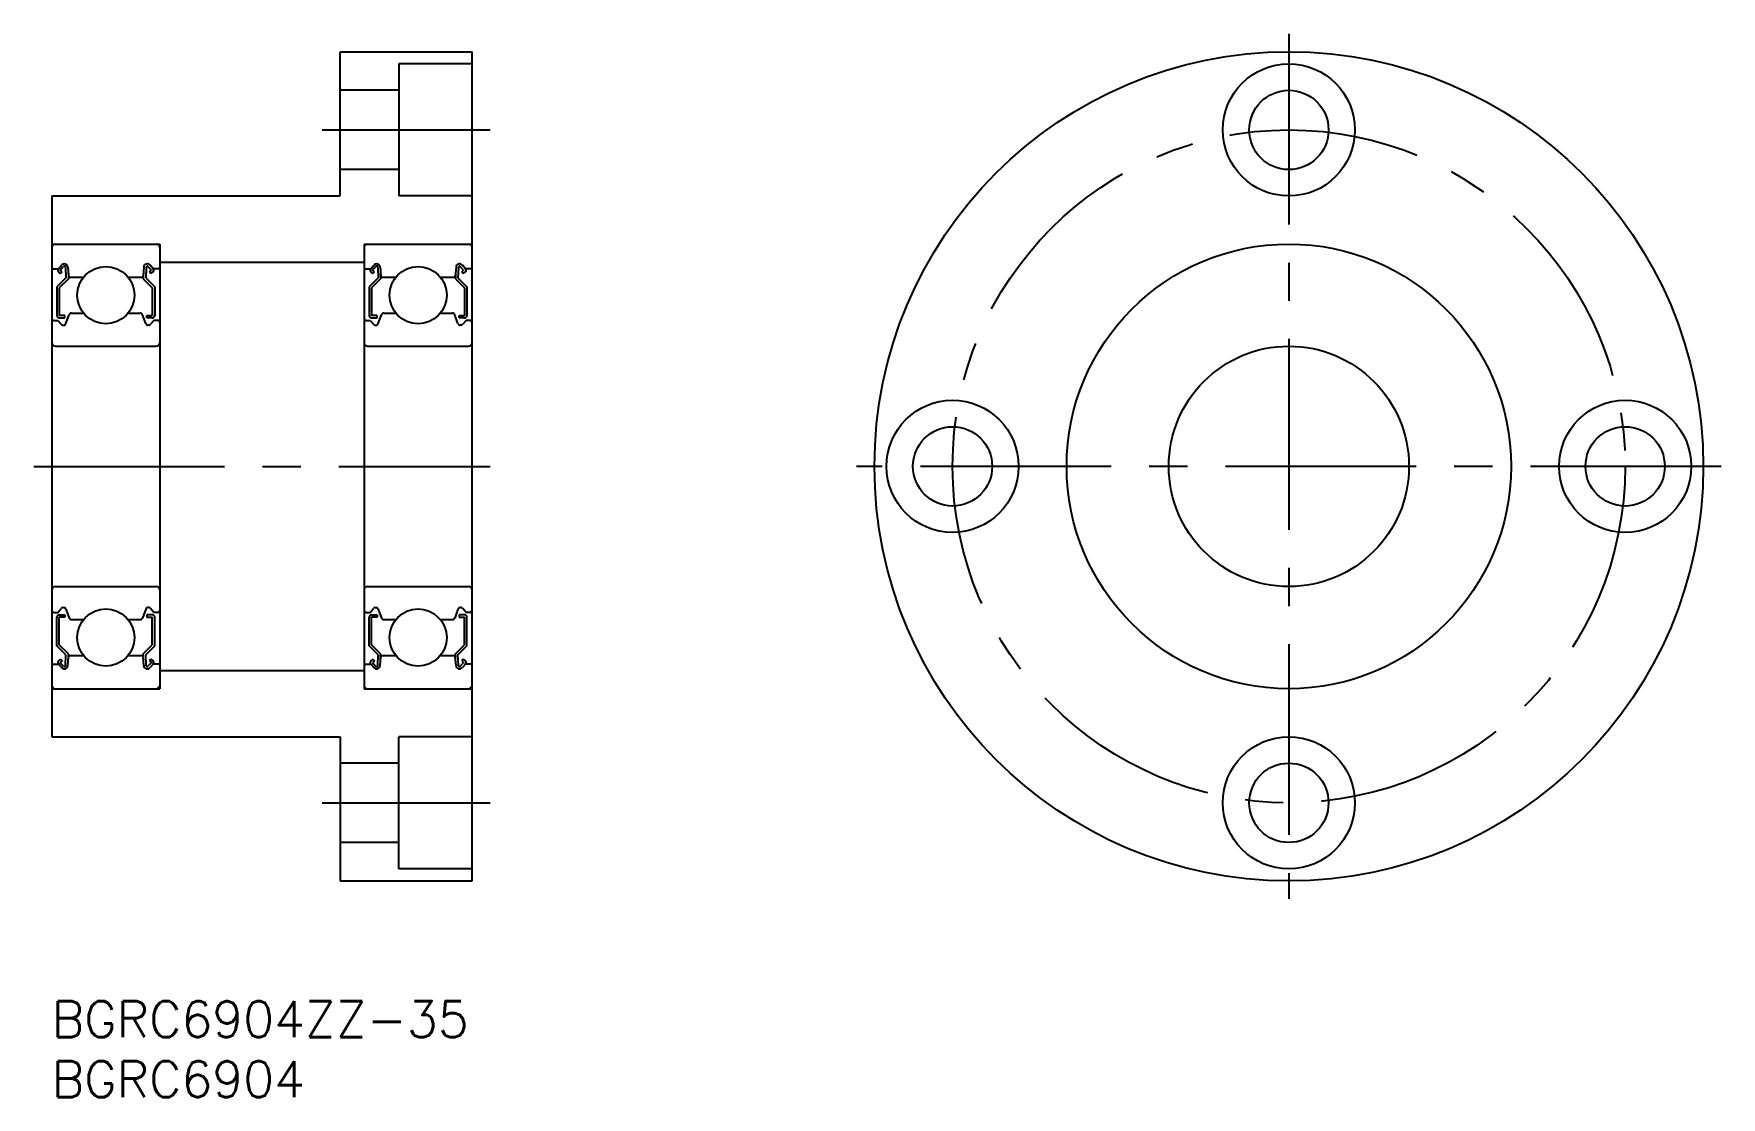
# Model space of a CAD drawing. Extents: x -2 to 139, y -8 to 80.
import ezdxf

# ---------------------------------------------------------------- set-up
doc = ezdxf.new("R2010")
doc.units = 0
doc.header["$LTSCALE"] = 0.5
doc.linetypes.add('CENTER', pattern=[50.8, 31.75, -6.35, 6.35, -6.35])
for name, color, linetype in [('MSM_CENTER', 1, 'CENTER'), ('MSM_CONTINUOUS', 7, 'CONTINUOUS'), ('MSM_PART_NUMBER', 7, 'CONTINUOUS')]:
    doc.layers.add(name, color=color, linetype=linetype)
doc.styles.get("Standard").update_dxf_attribs({"font": 'txt.shx', "height": 3, "bigfont": 'bigfont.shx'})

# ---------------------------------------------------------------- blocks, each defined once
blk = doc.blocks.new('*U2')
at = {"layer": 'MSM_PART_NUMBER'}
blk.add_text('BGRC6904ZZ-35', height=3, dxfattribs=at).set_placement((0, -3))
blk = doc.blocks.new('*U3')
at = {"layer": 'MSM_PART_NUMBER'}
blk.add_text('BGRC6904', height=3, dxfattribs=at).set_placement((0, -8))

msp = doc.modelspace()

# ---------------------------------------------------------------- linework, layer by layer
at = {"layer": 'MSM_CENTER'}
for p, q in [((103, 80.5), (103, 8.5)), ((22.5, 72.5), (36.5, 72.5)), ((-1.5, 44.5), (36.5, 44.5)), ((139, 44.5), (67, 44.5)), ((22.5, 16.5), (36.5, 16.5))]:
    msp.add_line(p, q, dxfattribs=at)
msp.add_circle((103, 44.5), 28, dxfattribs=at)
at = {"layer": 'MSM_CONTINUOUS'}
for p, q in [((24, 67), (24, 79)), ((24, 79), (35, 79)), ((35, 10), (35, 79)), ((35, 78), (28.9, 78)), ((28.9, 78), (28.9, 67)), ((28.9, 75.8), (24, 75.8)), ((28.9, 69.2), (24, 69.2)), ((0, 67), (0, 22)), ((0, 67), (24, 67)), ((35, 67), (28.9, 67)), ((0, 63), (9, 63)), ((9, 63), (9, 26)), ((26, 63), (26, 26)), ((26, 63), (35, 63)), ((0.1, 60.95), (0.56, 60.95)), ((0.56, 60.95), (0.81, 61.25)), ((0.74, 60.54), (0.58, 60.67)), ((0.71, 60.82), (0.96, 61.12)), ((0.87, 60.69), (0.71, 60.82)), ((0.74, 60.54), (0.87, 60.69)), ((1.14, 61.06), (1.18, 60.18)), ((1.34, 61.08), (1.4, 60.34)), ((1.38, 60.57), (1.38, 60.1)), ((7.66, 61.07), (7.6, 60.34)), ((7.62, 60.57), (7.62, 60.1)), ((7.86, 61.06), (7.82, 60.18)), ((8.29, 60.82), (8.04, 61.11)), ((8.13, 60.69), (8.29, 60.82)), ((8.26, 60.54), (8.13, 60.69)), ((8.44, 60.95), (8.19, 61.24)), ((8.26, 60.54), (8.41, 60.67)), ((8.9, 60.95), (8.44, 60.95)), ((9, 61.5), (26, 61.5)), ((26.1, 60.95), (26.56, 60.95)), ((26.56, 60.95), (26.81, 61.25)), ((26.74, 60.54), (26.58, 60.67)), ((26.71, 60.82), (26.96, 61.12)), ((26.87, 60.69), (26.71, 60.82)), ((26.74, 60.54), (26.87, 60.69)), ((27.14, 61.06), (27.18, 60.18)), ((27.34, 61.08), (27.4, 60.34)), ((27.38, 60.57), (27.38, 60.1)), ((33.66, 61.07), (33.6, 60.34)), ((33.62, 60.57), (33.62, 60.1)), ((33.86, 61.06), (33.82, 60.18)), ((34.29, 60.82), (34.04, 61.11)), ((34.13, 60.69), (34.29, 60.82)), ((34.26, 60.54), (34.13, 60.69)), ((34.44, 60.95), (34.19, 61.24)), ((34.26, 60.54), (34.41, 60.67)), ((34.9, 60.95), (34.44, 60.95)), ((1.18, 60.18), (0.43, 59.43)), ((0.43, 59.43), (0.43, 57.05)), ((1.38, 60.1), (0.63, 59.35)), ((0.63, 59.35), (0.63, 57.05)), ((1.5, 60.25), (2.65, 60.25)), ((6.35, 60.25), (7.5, 60.25)), ((7.62, 60.1), (8.37, 59.35)), ((7.82, 60.18), (8.57, 59.43)), ((8.37, 59.35), (8.37, 57.05)), ((8.57, 59.43), (8.57, 57.05)), ((27.18, 60.18), (26.43, 59.43)), ((26.43, 59.43), (26.43, 57.05)), ((27.38, 60.1), (26.63, 59.35)), ((26.63, 59.35), (26.63, 57.05)), ((27.5, 60.25), (28.65, 60.25)), ((32.35, 60.25), (33.5, 60.25)), ((33.62, 60.1), (34.37, 59.35)), ((33.82, 60.18), (34.57, 59.43)), ((34.37, 59.35), (34.37, 57.05)), ((34.57, 59.43), (34.57, 57.05)), ((0.2, 56.65), (0.5, 56.65)), ((0.5, 56.65), (0.78, 56.32)), ((1.08, 57.05), (0.63, 57.05)), ((0.63, 56.85), (1.08, 56.85)), ((0.93, 56.25), (0.99, 56.25)), ((1.08, 56.85), (1.08, 57.05)), ((1.18, 56.38), (1.45, 57.12)), ((1.64, 57.25), (2.65, 57.25)), ((6.35, 57.25), (7.36, 57.25)), ((7.82, 56.38), (7.55, 57.12)), ((7.92, 57.05), (8.37, 57.05)), ((7.92, 56.85), (7.92, 57.05)), ((8.37, 56.85), (7.92, 56.85)), ((8.07, 56.25), (8.01, 56.25)), ((8.5, 56.65), (8.22, 56.32)), ((8.8, 56.65), (8.5, 56.65)), ((26.2, 56.65), (26.5, 56.65)), ((26.5, 56.65), (26.78, 56.32)), ((27.08, 57.05), (26.63, 57.05)), ((26.63, 56.85), (27.08, 56.85)), ((26.93, 56.25), (26.99, 56.25)), ((27.08, 56.85), (27.08, 57.05)), ((27.18, 56.38), (27.45, 57.12)), ((27.64, 57.25), (28.65, 57.25)), ((32.35, 57.25), (33.36, 57.25)), ((33.82, 56.38), (33.55, 57.12)), ((33.92, 57.05), (34.37, 57.05)), ((33.92, 56.85), (33.92, 57.05)), ((34.37, 56.85), (33.92, 56.85)), ((34.07, 56.25), (34.01, 56.25)), ((34.5, 56.65), (34.22, 56.32)), ((34.8, 56.65), (34.5, 56.65)), ((0.3, 54.5), (8.7, 54.5)), ((26.3, 54.5), (34.7, 54.5)), ((0.3, 34.5), (8.7, 34.5)), ((26.3, 34.5), (34.7, 34.5)), ((0.2, 32.35), (0.5, 32.35)), ((0.5, 32.35), (0.78, 32.68)), ((0.93, 32.75), (0.99, 32.75)), ((1.18, 32.62), (1.45, 31.88)), ((7.82, 32.62), (7.55, 31.88)), ((8.07, 32.75), (8.01, 32.75)), ((8.5, 32.35), (8.22, 32.68)), ((8.8, 32.35), (8.5, 32.35)), ((26.2, 32.35), (26.5, 32.35)), ((26.5, 32.35), (26.78, 32.68)), ((26.93, 32.75), (26.99, 32.75)), ((27.18, 32.62), (27.45, 31.88)), ((33.82, 32.62), (33.55, 31.88)), ((34.07, 32.75), (34.01, 32.75)), ((34.5, 32.35), (34.22, 32.68)), ((34.8, 32.35), (34.5, 32.35)), ((0.43, 29.57), (0.43, 31.95)), ((0.63, 32.15), (1.08, 32.15)), ((0.63, 29.65), (0.63, 31.95)), ((1.08, 31.95), (0.63, 31.95)), ((1.08, 32.15), (1.08, 31.95)), ((1.64, 31.75), (2.65, 31.75)), ((1.89, 31.75), (1.89, 31.75)), ((2.14, 31.75), (2.14, 31.75)), ((6.35, 31.75), (7.36, 31.75)), ((8.37, 32.15), (7.92, 32.15)), ((7.92, 32.15), (7.92, 31.95)), ((7.92, 31.95), (8.37, 31.95)), ((8.37, 29.65), (8.37, 31.95)), ((8.57, 29.57), (8.57, 31.95)), ((26.43, 29.57), (26.43, 31.95)), ((26.63, 32.15), (27.08, 32.15)), ((26.63, 29.65), (26.63, 31.95)), ((27.08, 31.95), (26.63, 31.95)), ((27.08, 32.15), (27.08, 31.95)), ((27.64, 31.75), (28.65, 31.75)), ((27.89, 31.75), (27.89, 31.75)), ((28.14, 31.75), (28.14, 31.75)), ((32.35, 31.75), (33.36, 31.75)), ((34.37, 32.15), (33.92, 32.15)), ((33.92, 32.15), (33.92, 31.95)), ((33.92, 31.95), (34.37, 31.95)), ((34.37, 29.65), (34.37, 31.95)), ((34.57, 29.57), (34.57, 31.95)), ((1.18, 28.82), (0.43, 29.57)), ((1.38, 28.9), (0.63, 29.65)), ((7.62, 28.9), (8.37, 29.65)), ((7.82, 28.82), (8.57, 29.57)), ((27.18, 28.82), (26.43, 29.57)), ((27.38, 28.9), (26.63, 29.65)), ((33.62, 28.9), (34.37, 29.65)), ((33.82, 28.82), (34.57, 29.57)), ((0.74, 28.46), (0.58, 28.33)), ((0.87, 28.31), (0.71, 28.18)), ((0.71, 28.18), (0.96, 27.88)), ((0.74, 28.46), (0.87, 28.31)), ((1.14, 27.94), (1.18, 28.82)), ((1.34, 27.92), (1.4, 28.66)), ((1.38, 28.43), (1.38, 28.9)), ((1.5, 28.75), (2.65, 28.75)), ((6.35, 28.75), (7.5, 28.75)), ((7.66, 27.93), (7.6, 28.66)), ((7.62, 28.43), (7.62, 28.9)), ((7.86, 27.94), (7.82, 28.82)), ((8.29, 28.18), (8.04, 27.89)), ((8.26, 28.46), (8.13, 28.31)), ((8.13, 28.31), (8.29, 28.18)), ((8.26, 28.46), (8.41, 28.33)), ((26.74, 28.46), (26.58, 28.33)), ((26.87, 28.31), (26.71, 28.18)), ((26.71, 28.18), (26.96, 27.88)), ((26.74, 28.46), (26.87, 28.31)), ((27.14, 27.94), (27.18, 28.82)), ((27.34, 27.92), (27.4, 28.66)), ((27.38, 28.43), (27.38, 28.9)), ((27.5, 28.75), (28.65, 28.75)), ((32.35, 28.75), (33.5, 28.75)), ((33.66, 27.93), (33.6, 28.66)), ((33.62, 28.43), (33.62, 28.9)), ((33.86, 27.94), (33.82, 28.82)), ((34.29, 28.18), (34.04, 27.89)), ((34.26, 28.46), (34.13, 28.31)), ((34.13, 28.31), (34.29, 28.18)), ((34.26, 28.46), (34.41, 28.33)), ((0.1, 28.05), (0.56, 28.05)), ((0.56, 28.05), (0.81, 27.75)), ((8.44, 28.05), (8.19, 27.76)), ((8.9, 28.05), (8.44, 28.05)), ((9, 27.5), (26, 27.5)), ((26.1, 28.05), (26.56, 28.05)), ((26.56, 28.05), (26.81, 27.75)), ((34.44, 28.05), (34.19, 27.76)), ((34.9, 28.05), (34.44, 28.05)), ((0, 26), (9, 26)), ((26, 26), (35, 26)), ((0, 22), (24, 22)), ((24, 22), (24, 10)), ((35, 22), (28.9, 22)), ((28.9, 11), (28.9, 22)), ((28.9, 19.8), (24, 19.8)), ((28.9, 13.2), (24, 13.2)), ((24, 10), (35, 10)), ((35, 11), (28.9, 11))]:
    msp.add_line(p, q, dxfattribs=at)
for centre, radius in [((103, 44.5), 34.5), ((103, 72.5), 5.5), ((103, 72.5), 3.3), ((103, 44.5), 18.5), ((4.5, 58.75), 2.38), ((30.5, 58.75), 2.38), ((103, 44.5), 10), ((75, 44.5), 5.5), ((131, 44.5), 5.5), ((75, 44.5), 3.3), ((131, 44.5), 3.3), ((4.5, 30.25), 2.38), ((30.5, 30.25), 2.38), ((103, 16.5), 5.5), ((103, 16.5), 3.3)]:
    msp.add_circle(centre, radius, dxfattribs=at)
for centre, radius, start, end in [((0.3, 62.7), 0.3, 90, 180), ((8.7, 62.7), 0.3, 0, 90), ((26.3, 62.7), 0.3, 90, 180), ((34.7, 62.7), 0.3, 0, 90), ((0.1, 61.05), 0.1, 180, 270), ((0.71, 60.82), 0.2, 140.001, 230.0801), ((1.04, 61.05), 0.3, 4.9967, 140.001), ((1.04, 61.06), 0.1, 2.8199, 140.0012), ((7.96, 61.05), 0.303, 40.0459, 175.0793), ((7.96, 61.05), 0.103, 39.874, 175.0048), ((8.29, 60.82), 0.2, 309.9138, 40.1318), ((8.9, 61.05), 0.1, 269.9995, 359.9913), ((26.1, 61.05), 0.1, 180, 270), ((26.71, 60.82), 0.2, 140.001, 230.0801), ((27.04, 61.05), 0.3, 4.9967, 140.001), ((27.04, 61.06), 0.1, 2.8199, 140.0012), ((33.96, 61.05), 0.303, 40.0459, 175.0793), ((33.96, 61.05), 0.103, 39.874, 175.0048), ((34.29, 60.82), 0.2, 309.9138, 40.1318), ((34.9, 61.05), 0.1, 269.9995, 359.9913), ((1.5, 60.35), 0.1, 184.9967, 269.9995), ((7.5, 60.35), 0.1, 269.9995, 354.8557), ((27.5, 60.35), 0.1, 184.9967, 269.9995), ((33.5, 60.35), 0.1, 269.9995, 354.8557), ((0.2, 56.45), 0.2, 90, 180), ((0.63, 57.05), 0.2, 180, 270), ((0.93, 56.45), 0.2, 219.9921, 270), ((0.99, 56.45), 0.2, 270, 339.9919), ((1.64, 57.05), 0.2, 90, 159.9919), ((7.36, 57.05), 0.2, 19.8845, 90.0002), ((8.01, 56.45), 0.2, 199.8883, 269.9998), ((8.07, 56.45), 0.2, 269.9998, 319.8616), ((8.37, 57.05), 0.2, 269.9998, 359.9956), ((8.8, 56.45), 0.2, 359.9956, 90.0002), ((26.2, 56.45), 0.2, 90, 180), ((26.63, 57.05), 0.2, 180, 270), ((26.93, 56.45), 0.2, 219.9921, 270), ((26.99, 56.45), 0.2, 270, 339.9919), ((27.64, 57.05), 0.2, 90, 159.9919), ((33.36, 57.05), 0.2, 19.8845, 90.0002), ((34.01, 56.45), 0.2, 199.8883, 269.9998), ((34.07, 56.45), 0.2, 269.9998, 319.8616), ((34.37, 57.05), 0.2, 269.9998, 359.9956), ((34.8, 56.45), 0.2, 359.9956, 90.0002), ((0.3, 54.8), 0.3, 180, 270), ((8.7, 54.8), 0.3, 270, 0), ((26.3, 54.8), 0.3, 180, 270), ((34.7, 54.8), 0.3, 270, 0), ((0.3, 34.2), 0.3, 90, 180), ((8.7, 34.2), 0.3, 0, 90), ((26.3, 34.2), 0.3, 90, 180), ((34.7, 34.2), 0.3, 0, 90), ((0.2, 32.55), 0.2, 180, 270), ((0.93, 32.55), 0.2, 90, 140.0079), ((0.99, 32.55), 0.2, 20.0081, 90), ((8.01, 32.55), 0.2, 90.0002, 160.1117), ((8.07, 32.55), 0.2, 40.1384, 90.0002), ((8.8, 32.55), 0.2, 269.9998, 0.0044), ((26.2, 32.55), 0.2, 180, 270), ((26.93, 32.55), 0.2, 90, 140.0079), ((26.99, 32.55), 0.2, 20.0081, 90), ((34.01, 32.55), 0.2, 90.0002, 160.1117), ((34.07, 32.55), 0.2, 40.1384, 90.0002), ((34.8, 32.55), 0.2, 269.9998, 0.0044), ((0.63, 31.95), 0.2, 90, 180), ((1.64, 31.95), 0.2, 200.0081, 270), ((7.36, 31.95), 0.2, 269.9998, 340.1155), ((8.37, 31.95), 0.2, 0.0044, 90.0002), ((26.63, 31.95), 0.2, 90, 180), ((27.64, 31.95), 0.2, 200.0081, 270), ((33.36, 31.95), 0.2, 269.9998, 340.1155), ((34.37, 31.95), 0.2, 0.0044, 90.0002), ((0.71, 28.18), 0.2, 129.9199, 219.999), ((1.5, 28.65), 0.1, 90.0005, 175.0033), ((7.5, 28.65), 0.1, 5.1443, 90.0005), ((8.29, 28.18), 0.2, 319.8682, 50.0862), ((26.71, 28.18), 0.2, 129.9199, 219.999), ((27.5, 28.65), 0.1, 90.0005, 175.0033), ((33.5, 28.65), 0.1, 5.1443, 90.0005), ((34.29, 28.18), 0.2, 319.8682, 50.0862), ((0.1, 27.95), 0.1, 90, 180), ((1.04, 27.95), 0.3, 219.999, 355.0033), ((1.04, 27.94), 0.1, 219.9988, 357.1801), ((7.96, 27.95), 0.303, 184.9207, 319.9541), ((7.96, 27.95), 0.103, 184.9952, 320.126), ((8.9, 27.95), 0.1, 0.0087, 90.0005), ((26.1, 27.95), 0.1, 90, 180), ((27.04, 27.95), 0.3, 219.999, 355.0033), ((27.04, 27.94), 0.1, 219.9988, 357.1801), ((33.96, 27.95), 0.303, 184.9207, 319.9541), ((33.96, 27.95), 0.103, 184.9952, 320.126), ((34.9, 27.95), 0.1, 0.0087, 90.0005), ((0.3, 26.3), 0.3, 180, 270), ((8.7, 26.3), 0.3, 270, 0), ((26.3, 26.3), 0.3, 180, 270), ((34.7, 26.3), 0.3, 270, 0)]:
    msp.add_arc(centre, radius, start, end, dxfattribs=at)

# ---------------------------------------------------------------- block references
for name in ['*U2', '*U3']:
    msp.add_blockref(name, (0, 0), dxfattribs=at)

doc.saveas('drawing.dxf')
